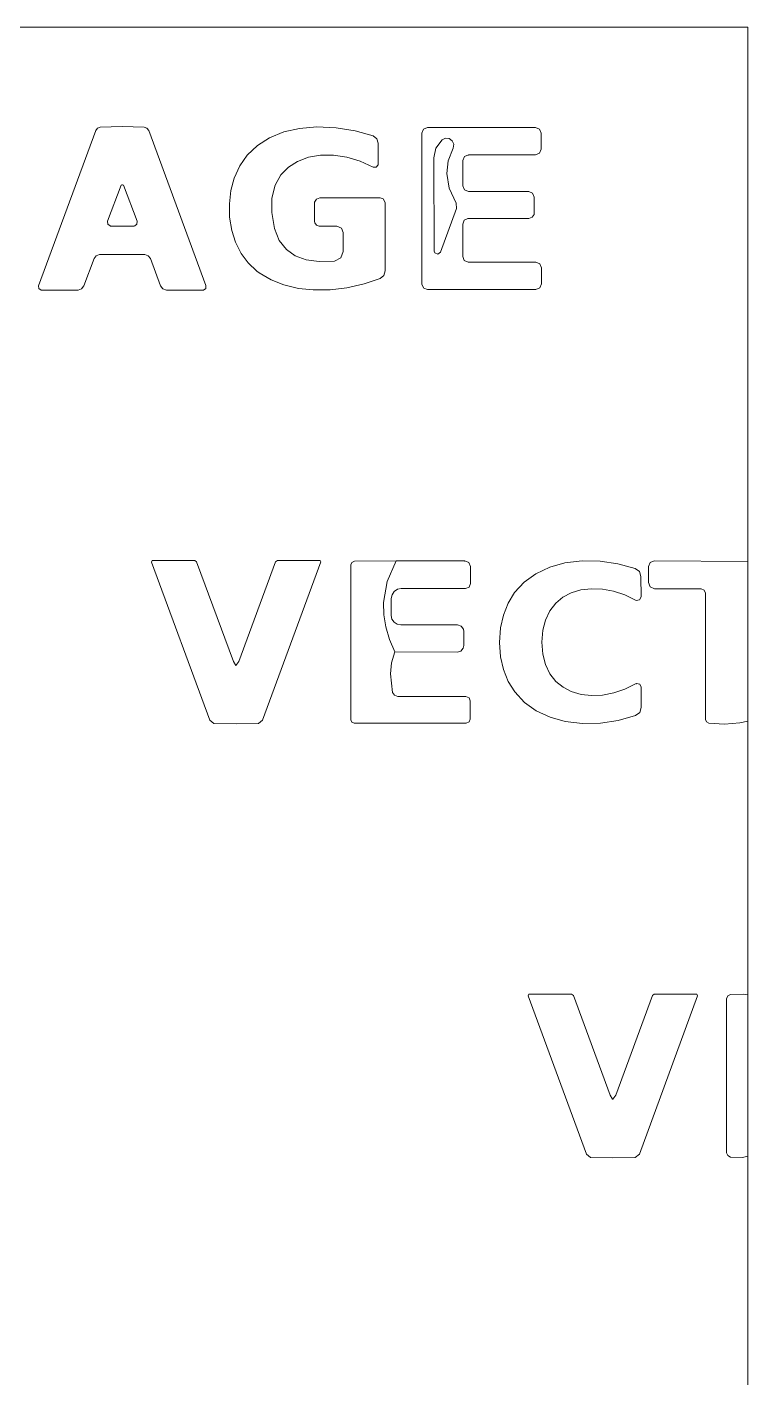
# Model space of a CAD drawing. Extents: x 0 to 650, y 0 to 488.
# Drawn here: x 548.6 to 650, y 298 to 488 of the extents above; entities that cross this region are included whole.
import ezdxf

# ---------------------------------------------------------------- set-up
doc = ezdxf.new("R2010")
doc.units = 0
doc.linetypes.add('Solid', pattern=[0])
doc.layers.add('Layer 1', color=7, linetype='Solid', lineweight=0)

msp = doc.modelspace()

# ---------------------------------------------------------------- linework, layer by layer
at = {"layer": 'Layer 1', "color": 7, "linetype": 'Solid', "lineweight": 0}
for p, q in [((0, 488), (650, 488)), ((650, 488), (650, 412.84)), ((650, 390.39), (650, 351.92)), ((650, 329.24), (650, 289.7))]:
    msp.add_line(p, q, dxfattribs=at)
at = {"layer": 'Layer 1', "color": 9, "linetype": 'Solid', "lineweight": 0}
for p, q in [((558.26, 473.45), (550.22, 451.63)), ((558.51, 473.78), (558.26, 473.45)), ((558.9, 473.92), (558.51, 473.78)), ((561.98, 473.99), (558.9, 473.92)), ((565.07, 473.92), (561.98, 473.99)), ((565.46, 473.78), (565.07, 473.92)), ((565.71, 473.45), (565.46, 473.78)), ((573.76, 451.64), (565.71, 473.45)), ((584.72, 473.25), (582.69, 472.44)), ((586.91, 473.75), (584.72, 473.25)), ((589.37, 473.96), (586.91, 473.75)), ((592.05, 473.84), (589.37, 473.96)), ((594.74, 473.4), (592.05, 473.84)), ((597.27, 472.69), (594.74, 473.4)), ((604.35, 473.62), (604.12, 473.06)), ((604.12, 473.06), (604.12, 451.9)), ((604.91, 473.85), (604.35, 473.62)), ((620.13, 473.85), (604.91, 473.85)), ((620.69, 473.62), (620.13, 473.85)), ((620.92, 473.06), (620.69, 473.62)), ((620.92, 470.81), (620.92, 473.06)), ((581, 471.36), (579.54, 469.97)), ((582.69, 472.44), (581, 471.36)), ((597.79, 472.3), (597.27, 472.69)), ((597.99, 471.68), (597.79, 472.3)), ((597.99, 468.71), (597.99, 471.68)), ((579.54, 469.97), (578.52, 468.5)), ((586.62, 469.11), (588.18, 469.68)), ((588.18, 469.68), (589.89, 469.97)), ((589.89, 469.97), (591.71, 469.97)), ((591.71, 469.97), (593.58, 469.69)), ((593.58, 469.69), (595.47, 469.14)), ((609.9, 469.23), (610.13, 469.79)), ((609.9, 465.66), (609.9, 469.23)), ((610.13, 469.79), (610.69, 470.02)), ((610.69, 470.02), (610.69, 470.02)), ((610.69, 470.02), (620.13, 470.02)), ((620.13, 470.02), (620.69, 470.25)), ((620.69, 470.25), (620.92, 470.81)), ((578.52, 468.5), (577.74, 466.76)), ((584.31, 467.22), (585.35, 468.3)), ((585.35, 468.3), (586.62, 469.11)), ((595.47, 469.14), (597.3, 468.3)), ((597.3, 468.3), (597.71, 468.29)), ((597.71, 468.29), (597.98, 468.6)), ((597.98, 468.6), (597.99, 468.71)), ((561.82, 465.76), (559.93, 460.68)), ((561.94, 465.81), (561.82, 465.76)), ((561.99, 465.81), (561.94, 465.81)), ((562.04, 465.81), (561.99, 465.81)), ((562.17, 465.76), (562.04, 465.81)), ((564.08, 460.69), (562.17, 465.76)), ((577.74, 466.76), (577.27, 464.99)), ((583.03, 463.93), (583.48, 465.74)), ((583.48, 465.74), (584.31, 467.22)), ((610.13, 465.1), (609.9, 465.66)), ((577.27, 464.99), (577.05, 463.14)), ((583.01, 461.94), (583.03, 463.93)), ((589.29, 463.8), (589.04, 463.36)), ((589.76, 463.97), (589.29, 463.8)), ((598.24, 463.99), (589.76, 463.97)), ((598.69, 463.82), (598.24, 463.99)), ((598.94, 463.41), (598.69, 463.82)), ((610.69, 464.87), (610.13, 465.1)), ((619.15, 464.87), (610.69, 464.87)), ((619.71, 464.64), (619.15, 464.87)), ((619.94, 464.08), (619.71, 464.64)), ((619.94, 461.88), (619.94, 464.08)), ((577.05, 463.14), (577.09, 461.26)), ((583.41, 459.66), (583.01, 461.94)), ((589.04, 463.36), (589.02, 463.23)), ((589.02, 463.23), (589.03, 460.66)), ((598.96, 463.27), (598.94, 463.41)), ((598.97, 453.7), (598.96, 463.27)), ((619.62, 461.25), (619.91, 461.65)), ((619.91, 461.65), (619.94, 461.88)), ((559.93, 460.68), (559.95, 460.28)), ((559.95, 460.28), (560.27, 460.03)), ((560.27, 460.03), (560.33, 460.02)), ((560.33, 460.02), (562, 459.98)), ((562, 459.98), (563.68, 460.02)), ((563.68, 460.02), (563.74, 460.03)), ((563.74, 460.03), (564.05, 460.28)), ((564.05, 460.28), (564.08, 460.69)), ((577.09, 461.26), (577.39, 459.41)), ((589.03, 460.66), (589.05, 460.49)), ((589.05, 460.49), (589.29, 460.14)), ((589.29, 460.14), (589.69, 460)), ((589.69, 460), (592.16, 460.01)), ((592.16, 460.01), (592.8, 459.74)), ((592.8, 459.74), (593.07, 459.1)), ((609.87, 460.3), (610.07, 460.82)), ((609.87, 455.73), (609.87, 460.3)), ((610.07, 460.82), (610.57, 461.08)), ((610.57, 461.08), (610.66, 461.09)), ((610.66, 461.09), (619.15, 461.09)), ((619.15, 461.09), (619.62, 461.25)), ((577.39, 459.41), (577.93, 457.73)), ((584.07, 458), (583.41, 459.66)), ((585.07, 456.71), (584.07, 458)), ((593.07, 459.1), (593.07, 456.44)), ((558.33, 455.85), (558.8, 456)), ((558.8, 456), (561.99, 456)), ((561.99, 456), (565.18, 456)), ((565.18, 456), (565.65, 455.85)), ((577.93, 457.73), (578.72, 456.16)), ((578.72, 456.16), (579.71, 454.83)), ((586.32, 455.83), (585.07, 456.71)), ((585.07, 456.71), (585.07, 456.71)), ((593.07, 456.44), (592.72, 455.54)), ((556.6, 451.59), (558.03, 455.46)), ((558.03, 455.46), (558.33, 455.85)), ((565.65, 455.85), (565.95, 455.46)), ((565.95, 455.46), (567.38, 451.6)), ((579.71, 454.83), (580.93, 453.68)), ((587.86, 455.27), (586.32, 455.83)), ((589.7, 455.03), (587.86, 455.27)), ((591.85, 455.1), (589.7, 455.03)), ((592.72, 455.54), (591.85, 455.1)), ((610.1, 455.17), (609.87, 455.73)), ((610.66, 454.94), (610.1, 455.17)), ((620.15, 454.94), (610.66, 454.94)), ((620.71, 454.71), (620.15, 454.94)), ((620.94, 454.15), (620.71, 454.71)), ((620.94, 451.9), (620.94, 454.15)), ((580.93, 453.68), (581.25, 453.44)), ((581.25, 453.44), (582.93, 452.45)), ((582.93, 452.45), (584.73, 451.74)), ((595.99, 451.89), (598.26, 452.64)), ((598.26, 452.64), (598.78, 453.06)), ((598.78, 453.06), (598.97, 453.7)), ((550.22, 451.63), (550.26, 451.24)), ((550.26, 451.24), (550.57, 451.02)), ((550.57, 451.02), (550.65, 451.01)), ((550.65, 451.01), (555.77, 451.01)), ((555.77, 451.01), (556.27, 451.17)), ((556.27, 451.17), (556.6, 451.59)), ((567.38, 451.6), (567.71, 451.17)), ((567.71, 451.17), (568.21, 451.02)), ((568.21, 451.02), (573.33, 451.02)), ((573.33, 451.02), (573.41, 451.02)), ((573.41, 451.02), (573.73, 451.25)), ((573.73, 451.25), (573.76, 451.64)), ((584.73, 451.74), (586.76, 451.25)), ((586.76, 451.25), (588.86, 451.03)), ((588.86, 451.03), (591.23, 451.06)), ((591.23, 451.06), (593.57, 451.34)), ((593.57, 451.34), (595.99, 451.89)), ((604.12, 451.9), (604.13, 451.78)), ((604.13, 451.78), (604.4, 451.3)), ((604.4, 451.3), (604.91, 451.11)), ((604.91, 451.11), (620.15, 451.11)), ((620.15, 451.11), (620.71, 451.34)), ((620.71, 451.34), (620.94, 451.9)), ((566.19, 412.97), (566.09, 412.77)), ((566.09, 412.77), (574.28, 390.54)), ((566.21, 412.97), (566.19, 412.97)), ((572.19, 412.98), (566.21, 412.97)), ((572.45, 412.8), (572.19, 412.98)), ((577.61, 398.81), (572.45, 412.8)), ((583.54, 412.8), (578.4, 398.81)), ((581.73, 390.54), (589.9, 412.79)), ((583.8, 412.98), (583.54, 412.8)), ((589.77, 412.98), (583.8, 412.98)), ((589.8, 412.98), (589.77, 412.98)), ((589.9, 412.79), (589.8, 412.98)), ((594.28, 412.73), (594.13, 412.38)), ((594.13, 412.38), (594.13, 390.6)), ((594.63, 412.88), (594.28, 412.73)), ((600.49, 412.93), (594.63, 412.88)), ((610.17, 412.94), (600.49, 412.93)), ((610.74, 412.7), (610.17, 412.94)), ((610.17, 412.94), (610.17, 412.94)), ((610.97, 412.13), (610.74, 412.7)), ((624.26, 412.64), (622.13, 412.04)), ((626.69, 412.95), (624.26, 412.64)), ((629.2, 412.91), (626.69, 412.95)), ((631.71, 412.54), (629.2, 412.91)), ((634.14, 411.86), (631.71, 412.54)), ((636.24, 412.73), (635.99, 412.14)), ((636.82, 412.96), (636.24, 412.73)), ((650, 412.84), (636.82, 412.96)), ((610.97, 409.75), (610.97, 412.13)), ((620.18, 411.13), (618.54, 409.95)), ((622.13, 412.04), (620.18, 411.13)), ((634.72, 411.42), (634.14, 411.86)), ((634.95, 410.72), (634.72, 411.42)), ((634.96, 407.89), (634.95, 410.72)), ((635.99, 412.14), (635.99, 412.14)), ((635.99, 412.14), (635.99, 409.89)), ((599.93, 408.18), (600.23, 408.64)), ((600.23, 408.64), (600.69, 408.95)), ((600.69, 408.95), (601.23, 409.06)), ((601.23, 409.06), (601.23, 409.06)), ((601.23, 409.06), (610.28, 409.06)), ((610.28, 409.06), (610.77, 409.26)), ((610.77, 409.26), (610.97, 409.75)), ((617.17, 408.47), (616.26, 407)), ((618.54, 409.95), (617.17, 408.47)), ((623.96, 407.84), (625.11, 408.44)), ((625.11, 408.44), (626.49, 408.85)), ((626.49, 408.85), (627.96, 409.02)), ((627.96, 409.02), (629.52, 408.95)), ((629.52, 408.95), (631.1, 408.66)), ((631.1, 408.66), (632.66, 408.14)), ((635.99, 409.89), (636.24, 409.27)), ((636.24, 409.27), (636.86, 409.01)), ((636.86, 409.01), (643.4, 409.01)), ((643.4, 409.01), (643.85, 408.83)), ((643.85, 408.83), (644.04, 408.38)), ((599.82, 407.64), (599.93, 408.18)), ((599.82, 405.26), (599.82, 407.64)), ((616.26, 407), (615.59, 405.31)), ((622.12, 405.93), (622.95, 407)), ((622.95, 407), (623.96, 407.84)), ((632.66, 408.14), (634.16, 407.41)), ((634.16, 407.41), (634.29, 407.36)), ((634.29, 407.36), (634.75, 407.45)), ((634.75, 407.45), (634.96, 407.89)), ((644.04, 408.38), (644.04, 408.38)), ((644.04, 408.38), (644.04, 390.65)), ((599.92, 404.75), (599.82, 405.26)), ((600.21, 404.31), (599.92, 404.75)), ((615.59, 405.31), (615.19, 403.5)), ((621.14, 403.17), (621.5, 404.62)), ((621.5, 404.62), (622.12, 405.93)), ((600.65, 404.02), (600.21, 404.31)), ((601.16, 403.92), (600.65, 404.02)), ((609.12, 403.92), (601.16, 403.92)), ((609.64, 403.75), (609.12, 403.92)), ((609.97, 403.31), (609.64, 403.75)), ((610.02, 403.02), (609.97, 403.31)), ((610.02, 401.02), (610.02, 403.02)), ((615.19, 403.5), (615.06, 401.48)), ((621.01, 401.49), (621.14, 403.17)), ((609.95, 400.67), (610.02, 401.02)), ((615.06, 401.48), (615.2, 399.46)), ((621.14, 399.82), (621.01, 401.49)), ((599.87, 398.61), (600.32, 400.15)), ((600.32, 400.15), (609.1, 400.1)), ((609.1, 400.1), (609.61, 400.26)), ((609.61, 400.26), (609.95, 400.67)), ((615.2, 399.46), (615.6, 397.65)), ((621.51, 398.36), (621.14, 399.82)), ((577.96, 398.24), (577.61, 398.81)), ((577.97, 398.24), (577.96, 398.24)), ((578.4, 398.81), (577.97, 398.24)), ((599.7, 397.07), (599.87, 398.61)), ((600.01, 394.44), (599.7, 397.07)), ((615.6, 397.65), (616.28, 395.97)), ((622.14, 397.06), (621.51, 398.36)), ((622.97, 395.99), (622.14, 397.06)), ((616.28, 395.97), (617.2, 394.5)), ((623.98, 395.16), (622.97, 395.99)), ((625.14, 394.56), (623.98, 395.16)), ((634.18, 395.63), (632.69, 394.9)), ((634.31, 395.68), (634.18, 395.63)), ((634.78, 395.59), (634.31, 395.68)), ((634.99, 395.16), (634.78, 395.59)), ((634.98, 392.32), (634.99, 395.16)), ((600.28, 394.03), (600.01, 394.44)), ((600.75, 393.87), (600.28, 394.03)), ((610.31, 393.87), (600.75, 393.87)), ((610.76, 393.69), (610.31, 393.87)), ((610.94, 393.24), (610.76, 393.69)), ((610.94, 390.7), (610.94, 393.24)), ((617.2, 394.5), (618.58, 393.03)), ((626.52, 394.16), (625.14, 394.56)), ((627.99, 394), (626.52, 394.16)), ((629.55, 394.07), (627.99, 394)), ((631.13, 394.37), (629.55, 394.07)), ((632.69, 394.9), (631.13, 394.37)), ((618.58, 393.03), (620.22, 391.86)), ((620.22, 391.86), (622.17, 390.95)), ((634.19, 391.19), (634.77, 391.63)), ((634.77, 391.63), (634.98, 392.32)), ((574.28, 390.54), (574.85, 390.07)), ((574.85, 390.07), (578.01, 390)), ((578.01, 390), (581.16, 390.07)), ((581.16, 390.07), (581.73, 390.54)), ((594.13, 390.6), (594.27, 390.26)), ((594.27, 390.26), (594.61, 390.12)), ((594.61, 390.12), (610.36, 390.12)), ((610.36, 390.12), (610.77, 390.29)), ((610.77, 390.29), (610.94, 390.7)), ((622.17, 390.95), (624.3, 390.36)), ((624.3, 390.36), (626.74, 390.06)), ((626.74, 390.06), (629.25, 390.11)), ((629.25, 390.11), (631.75, 390.49)), ((631.75, 390.49), (634.19, 391.19)), ((644.04, 390.65), (644.17, 390.3)), ((644.17, 390.3), (644.49, 390.12)), ((644.49, 390.12), (646.69, 389.96)), ((646.69, 389.96), (648.83, 390.14)), ((648.83, 390.14), (650, 390.39)), ((619.18, 351.99), (619.08, 351.79)), ((619.08, 351.79), (627.27, 329.53)), ((619.21, 351.99), (619.18, 351.99)), ((625.19, 351.99), (619.21, 351.99)), ((625.45, 351.81), (625.19, 351.99)), ((630.6, 337.81), (625.45, 351.81)), ((636.55, 351.81), (631.39, 337.81)), ((634.72, 329.53), (642.92, 351.79)), ((636.81, 351.99), (636.55, 351.81)), ((642.79, 351.99), (636.81, 351.99)), ((642.82, 351.99), (642.79, 351.99)), ((642.92, 351.79), (642.82, 351.99)), ((647.15, 351.76), (647, 351.35)), ((647.54, 351.97), (647.15, 351.76)), ((649.34, 352.01), (647.54, 351.97)), ((650, 351.92), (649.34, 352.01)), ((647, 351.35), (647, 329.72)), ((630.96, 337.24), (630.6, 337.81)), ((630.97, 337.24), (630.96, 337.24)), ((631.39, 337.81), (630.97, 337.24)), ((627.27, 329.53), (627.84, 329.06)), ((627.84, 329.06), (631, 328.99)), ((631, 328.99), (634.15, 329.06)), ((634.15, 329.06), (634.72, 329.53)), ((647, 329.72), (647.15, 329.31)), ((647.15, 329.31), (647.52, 329.09)), ((647.52, 329.09), (649.25, 329.06)), ((649.25, 329.06), (650, 329.24))]:
    msp.add_line(p, q, dxfattribs=at)
at = {"layer": 'Layer 1', "color": 250, "linetype": 'Solid', "lineweight": 0}
for p, q in [((606.97, 472.14), (606.08, 470.95)), ((607.45, 472.37), (606.97, 472.14)), ((607.98, 472.33), (607.45, 472.37)), ((608.41, 472.02), (607.98, 472.33)), ((608.62, 471.53), (608.41, 472.02)), ((608.52, 470.95), (608.62, 471.53)), ((606.08, 470.95), (605.79, 469.6)), ((605.79, 469.6), (605.84, 456.5)), ((607.85, 469.17), (608.52, 470.95)), ((607.64, 467.39), (607.85, 469.17)), ((607.97, 465.32), (607.64, 467.39)), ((608.93, 463.25), (607.97, 465.32)), ((606.74, 456.35), (609.01, 462.49)), ((609.01, 462.49), (608.93, 463.25)), ((605.84, 456.5), (605.93, 456.24)), ((605.93, 456.24), (606.37, 456.05)), ((606.37, 456.05), (606.74, 456.35))]:
    msp.add_line(p, q, dxfattribs=at)
at = {"layer": 'Layer 1', "color": 251, "linetype": 'Solid', "lineweight": 0}
for p, q in [((600.49, 412.93), (599.26, 410.03)), ((599.26, 410.03), (598.75, 407.08)), ((598.75, 407.08), (598.75, 407.08)), ((598.75, 407.08), (598.78, 405.37)), ((598.78, 405.37), (599.06, 403.64)), ((599.06, 403.64), (599.57, 401.9)), ((599.57, 401.9), (600.32, 400.15))]:
    msp.add_line(p, q, dxfattribs=at)
at = {"layer": 'Layer 1', "color": 8, "linetype": 'Solid', "lineweight": 0}
for p, q in [((650, 412.84), (650, 390.39)), ((650, 351.92), (650, 329.24))]:
    msp.add_line(p, q, dxfattribs=at)
at = {"layer": 'Layer 1', "color": 9, "linetype": 'Solid', "lineweight": 0}
for p in [(610.69, 470.02), (610.17, 412.94), (634.31, 395.68)]:
    msp.add_point(p, dxfattribs=at)

doc.saveas('drawing.dxf')
